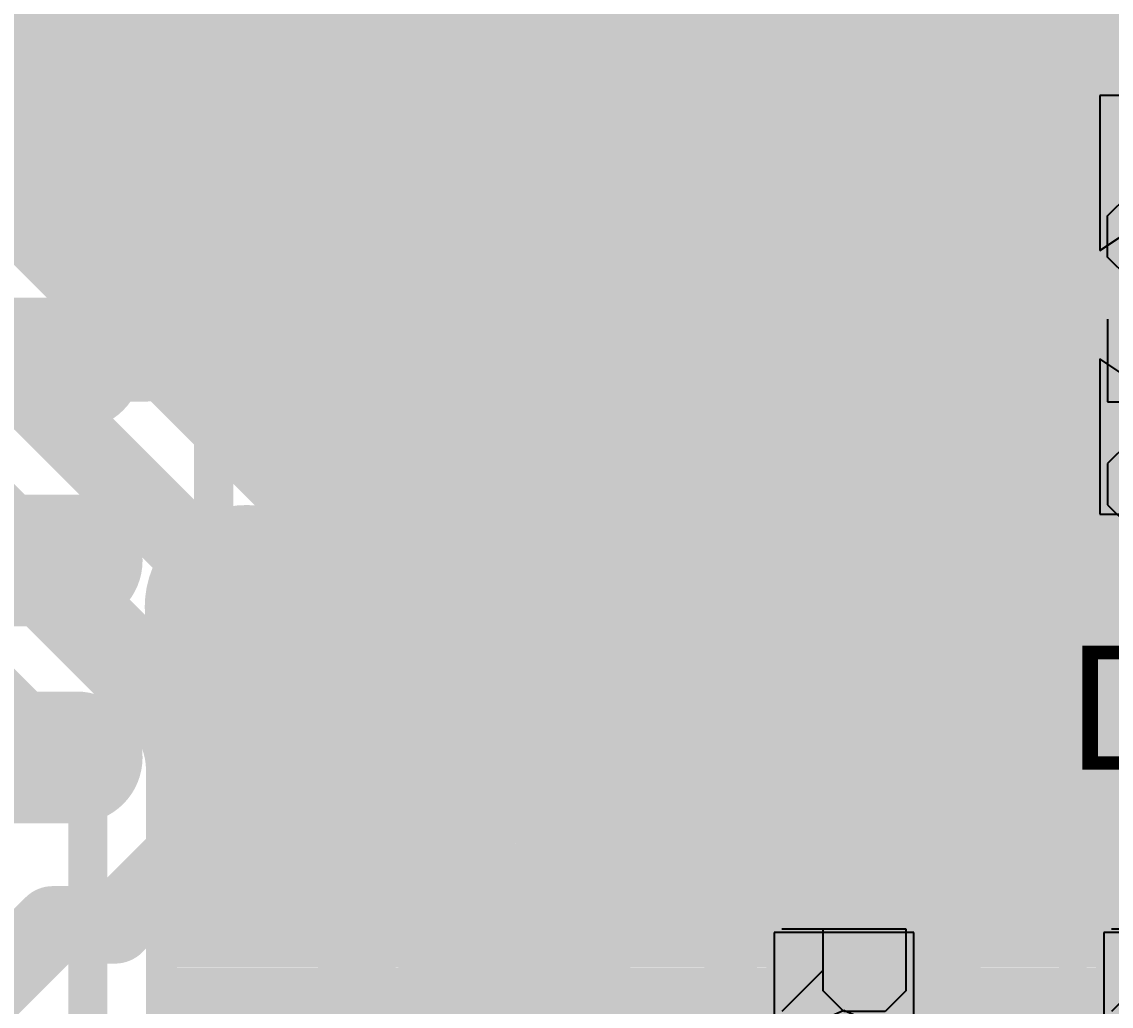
# Model space of a CAD drawing. Header units: millimetres. Extents: x 0.11 to 5.67, y 0.55 to 4.24.
# Drawn here: x 3.3386 to 3.6151, y 2.4734 to 2.7234 of the extents above; entities that cross this region are included whole.
import ezdxf

# ---------------------------------------------------------------- set-up
doc = ezdxf.new("R2010")
doc.units = ezdxf.units.MM
doc.header["$MEASUREMENT"] = 0
for name, color, linetype in [('BottomLayer', 5, 'Continuous'), ('InternalPlane1', 76, 'Continuous'), ('InternalPlane2', 16, 'Continuous'), ('Mechanical3', 76, 'Continuous'), ('MultiLayer', 9, 'Continuous'), ('TopLayer', 1, 'Continuous'), ('TopOverlay', 2, 'Continuous'), ('TopPaste', 8, 'Continuous'), ('TopSolder', 216, 'Continuous'), ('ViaHoleLayer', 16, 'Continuous')]:
    doc.layers.add(name, color=color, linetype=linetype)

# ---------------------------------------------------------------- blocks, each defined once
blk = doc.blocks.new('SOT_23_123__74')
at = {"layer": 'Mechanical3'}
for p, q in [((-0.04429, 0.01967), (-0.04429, -0.00132)), ((-0.0233, -0.00132), (-0.0233, 0.01967)), ((-0.01281, 0.01967), (-0.01281, -0.01181)), ((0.00294, 0.01967), (-0.01281, 0.01967)), ((0.00819, 0.01443), (0.00294, 0.01967)), ((0.02393, 0.01967), (0.01868, 0.01443)), ((0.02393, -0.01181), (0.02393, 0.01967)), ((0.06591, 0.01967), (0.04492, 0.01967)), ((0.04492, 0.01967), (0.04492, 0.00393)), ((0.00819, -0.00656), (0.00819, 0.01443)), ((0.04492, 0.00393), (0.05541, 0.00918)), ((0.05541, 0.00918), (0.06066, 0.00918)), ((0.06066, 0.00918), (0.06591, 0.00393)), ((0.06591, 0.00393), (0.06591, -0.00656)), ((-0.04429, -0.00132), (-0.0338, -0.01181)), ((-0.0338, -0.01181), (-0.0233, -0.00132)), ((0.00294, -0.01181), (0.00819, -0.00656)), ((0.05017, -0.01181), (0.04492, -0.00656)), ((0.06591, -0.00656), (0.06066, -0.01181)), ((-0.01281, -0.01181), (0.00294, -0.01181)), ((0.01868, -0.01181), (0.02918, -0.01181)), ((0.02918, -0.01181), (0.02393, -0.01181)), ((0.06066, -0.01181), (0.05017, -0.01181))]:
    blk.add_line(p, q, dxfattribs=at)
at = {"layer": 'TopLayer', "const_width": 0.02807}
for points in [[(0.03027, 0.03866), (0.06125, 0.03866)], [(-0.06073, -0.00134), (-0.02975, -0.00134)], [(0.03027, -0.04134), (0.06125, -0.04134)]]:
    blk.add_lwpolyline(points, dxfattribs=at)
at = {"layer": 'TopLayer', "const_width": 0.01404}
for points in [[(0.02325, 0.03866, 1), (0.03729, 0.03866, 1)], [(0.05423, 0.03866, 1), (0.06827, 0.03866, 1)], [(-0.06775, -0.00134, 1), (-0.05371, -0.00134, 1)], [(-0.03677, -0.00134, 1), (-0.02273, -0.00134, 1)], [(0.02325, -0.04134, 1), (0.03729, -0.04134, 1)], [(0.05423, -0.04134, 1), (0.06827, -0.04134, 1)]]:
    blk.add_lwpolyline(points, format="xyb", close=True, dxfattribs=at)
at = {"layer": 'TopOverlay', "const_width": 0.01}
for points in [[(-0.02424, 0.05866), (-0.02424, 0.02866)], [(-0.02424, 0.05866), (0.01576, 0.05866)], [(0.02576, 0.00866), (0.02576, -0.01134)], [(-0.02424, -0.03134), (-0.02424, -0.06134)], [(-0.02424, -0.06134), (0.01576, -0.06134)]]:
    blk.add_lwpolyline(points, dxfattribs=at)
at = {"layer": 'TopOverlay', "const_width": 0.005}
for points in [[(-0.02674, 0.05866, 1), (-0.02174, 0.05866, 1)], [(-0.02674, 0.05866, 1), (-0.02174, 0.05866, 1)], [(0.01326, 0.05866, 1), (0.01826, 0.05866, 1)], [(-0.02674, 0.02866, 1), (-0.02174, 0.02866, 1)], [(0.02326, 0.00866, 1), (0.02826, 0.00866, 1)], [(0.02326, -0.01134, 1), (0.02826, -0.01134, 1)], [(-0.02674, -0.03134, 1), (-0.02174, -0.03134, 1)], [(-0.02674, -0.06134, 1), (-0.02174, -0.06134, 1)], [(-0.02674, -0.06134, 1), (-0.02174, -0.06134, 1)], [(0.01326, -0.06134, 1), (0.01826, -0.06134, 1)]]:
    blk.add_lwpolyline(points, format="xyb", close=True, dxfattribs=at)
at = {"layer": 'TopPaste', "const_width": 0.02807}
for points in [[(0.03027, 0.03866), (0.06125, 0.03866)], [(-0.06073, -0.00134), (-0.02975, -0.00134)], [(0.03027, -0.04134), (0.06125, -0.04134)]]:
    blk.add_lwpolyline(points, dxfattribs=at)
at = {"layer": 'TopPaste', "const_width": 0.01404}
for points in [[(0.02325, 0.03866, 1), (0.03729, 0.03866, 1)], [(0.05423, 0.03866, 1), (0.06827, 0.03866, 1)], [(-0.06775, -0.00134, 1), (-0.05371, -0.00134, 1)], [(-0.03677, -0.00134, 1), (-0.02273, -0.00134, 1)], [(0.02325, -0.04134, 1), (0.03729, -0.04134, 1)], [(0.05423, -0.04134, 1), (0.06827, -0.04134, 1)]]:
    blk.add_lwpolyline(points, format="xyb", close=True, dxfattribs=at)
at = {"layer": 'TopSolder', "const_width": 0.03201}
for points in [[(0.03027, 0.03866), (0.06125, 0.03866)], [(-0.06073, -0.00134), (-0.02975, -0.00134)], [(0.03027, -0.04134), (0.06125, -0.04134)]]:
    blk.add_lwpolyline(points, dxfattribs=at)
at = {"layer": 'TopSolder', "const_width": 0.016}
for points in [[(0.02227, 0.03866, 1), (0.03827, 0.03866, 1)], [(0.05325, 0.03866, 1), (0.06925, 0.03866, 1)], [(-0.06873, -0.00134, 1), (-0.05273, -0.00134, 1)], [(-0.03775, -0.00134, 1), (-0.02175, -0.00134, 1)], [(0.02227, -0.04134, 1), (0.03827, -0.04134, 1)], [(0.05325, -0.04134, 1), (0.06925, -0.04134, 1)]]:
    blk.add_lwpolyline(points, format="xyb", close=True, dxfattribs=at)
blk = doc.blocks.new('RC0603_123')
at = {"layer": 'Mechanical3'}
for p, q in [((-0.04528, -0.01575), (-0.04528, 0.01574)), ((-0.04528, 0.01574), (-0.02953, 0.01574)), ((-0.02953, 0.01574), (-0.02429, 0.01049)), ((0.0072, 0.01574), (-0.01379, 0.01574)), ((-0.01379, 0.01574), (-0.01379, -0.00001)), ((0.0177, 0.01049), (0.02294, 0.01574)), ((0.02294, 0.01574), (0.03344, 0.01574)), ((0.03344, 0.01574), (0.03869, 0.01049)), ((-0.02429, 0.01049), (-0.02429, -0.00001)), ((0.03869, 0.01049), (0.03869, 0.00524)), ((-0.01379, -0.00001), (-0.00329, 0.00524)), ((-0.00329, 0.00524), (0.00195, 0.00524)), ((0.00195, 0.00524), (0.0072, -0.00001)), ((0.03869, 0.00524), (0.03344, -0.00001)), ((-0.02429, -0.00001), (-0.02953, -0.00525)), ((0.0072, -0.00001), (0.0072, -0.0105)), ((0.03344, -0.00001), (0.02819, -0.00001)), ((0.02819, -0.00001), (0.03344, -0.00001)), ((0.03344, -0.00001), (0.03869, -0.00525)), ((-0.02953, -0.00525), (-0.04528, -0.00525)), ((-0.03478, -0.00525), (-0.02429, -0.01575)), ((0.03869, -0.00525), (0.03869, -0.0105)), ((-0.00854, -0.01575), (-0.01379, -0.0105)), ((0.0072, -0.0105), (0.00195, -0.01575)), ((0.02294, -0.01575), (0.0177, -0.0105)), ((0.03869, -0.0105), (0.03344, -0.01575)), ((0.00195, -0.01575), (-0.00854, -0.01575)), ((0.03344, -0.01575), (0.02294, -0.01575))]:
    blk.add_line(p, q, dxfattribs=at)
at = {"layer": 'TopLayer'}
for points in [[(-0.04429, -0.01772), (-0.01673, -0.01772), (-0.04429, 0.01772), (-0.01673, 0.01772)], [(0.04427, 0.01772), (0.01671, 0.01772), (0.04427, -0.01772), (0.01671, -0.01772)]]:
    blk.add_solid(points, dxfattribs=at)
at = {"layer": 'TopOverlay', "const_width": 0.00701}
for points in [[(-0.05217, -0.02559), (-0.05217, 0.02559)], [(0.05217, 0.02559), (-0.05217, 0.02559)], [(0.05217, -0.02559), (0.05217, 0.02559)], [(0.05217, -0.02559), (-0.05217, -0.02559)]]:
    blk.add_lwpolyline(points, dxfattribs=at)
at = {"layer": 'TopOverlay', "const_width": 0.0035}
for points in [[(-0.05392, 0.02559, 1), (-0.05041, 0.02559, 1)], [(-0.05392, 0.02559, 1), (-0.05041, 0.02559, 1)], [(0.05041, 0.02559, 1), (0.05392, 0.02559, 1)], [(0.05041, 0.02559, 1), (0.05392, 0.02559, 1)], [(-0.05392, -0.02559, 1), (-0.05041, -0.02559, 1)], [(-0.05392, -0.02559, 1), (-0.05041, -0.02559, 1)], [(0.05041, -0.02559, 1), (0.05392, -0.02559, 1)], [(0.05041, -0.02559, 1), (0.05392, -0.02559, 1)]]:
    blk.add_lwpolyline(points, format="xyb", close=True, dxfattribs=at)
at = {"layer": 'TopPaste'}
for p, q in [((-0.04429, 0.01772), (-0.04429, -0.01772)), ((-0.01673, 0.01772), (-0.04429, 0.01772)), ((-0.02461, 0), (-0.01673, 0.01772)), ((0.04427, 0.01772), (0.01671, 0.01772)), ((0.01671, 0.01772), (0.02458, 0)), ((0.04427, -0.01772), (0.04427, 0.01772)), ((-0.01673, -0.01772), (-0.02461, 0)), ((0.02458, 0), (0.01671, -0.01772)), ((-0.04429, -0.01772), (-0.01673, -0.01772)), ((0.01671, -0.01772), (0.04427, -0.01772))]:
    blk.add_line(p, q, dxfattribs=at)
at = {"layer": 'TopSolder'}
for points in [[(-0.04626, -0.01969), (-0.01476, -0.01969), (-0.04626, 0.01969), (-0.01476, 0.01969)], [(0.04624, 0.01969), (0.01474, 0.01969), (0.04624, -0.01969), (0.01474, -0.01969)]]:
    blk.add_solid(points, dxfattribs=at)
blk = doc.blocks.new('RC0603_124')
at = {"layer": 'Mechanical3'}
for p, q in [((-0.04528, -0.01575), (-0.04528, 0.01574)), ((-0.04528, 0.01574), (-0.02953, 0.01574)), ((-0.02953, 0.01574), (-0.02429, 0.01049)), ((0.0072, 0.01574), (-0.01379, 0.01574)), ((-0.01379, 0.01574), (-0.01379, -0.00001)), ((0.02294, 0.01574), (0.0177, 0.01049)), ((0.03344, 0.01574), (0.02294, 0.01574)), ((0.03869, 0.01049), (0.03344, 0.01574)), ((-0.02429, 0.01049), (-0.02429, -0.00001)), ((0.03869, 0.00524), (0.03869, 0.01049)), ((-0.01379, -0.00001), (-0.00329, 0.00524)), ((-0.00329, 0.00524), (0.00195, 0.00524)), ((0.00195, 0.00524), (0.0072, -0.00001)), ((0.0177, -0.01575), (0.03869, 0.00524)), ((-0.02429, -0.00001), (-0.02953, -0.00525)), ((0.0072, -0.00001), (0.0072, -0.0105)), ((-0.02953, -0.00525), (-0.04528, -0.00525)), ((-0.03478, -0.00525), (-0.02429, -0.01575)), ((-0.00854, -0.01575), (-0.01379, -0.0105)), ((0.0072, -0.0105), (0.00195, -0.01575)), ((0.00195, -0.01575), (-0.00854, -0.01575)), ((0.03869, -0.01575), (0.0177, -0.01575))]:
    blk.add_line(p, q, dxfattribs=at)
at = {"layer": 'TopLayer'}
for points in [[(-0.04429, -0.01772), (-0.01673, -0.01772), (-0.04429, 0.01772), (-0.01673, 0.01772)], [(0.04427, 0.01772), (0.01671, 0.01772), (0.04427, -0.01772), (0.01671, -0.01772)]]:
    blk.add_solid(points, dxfattribs=at)
at = {"layer": 'TopOverlay', "const_width": 0.00701}
for points in [[(-0.05217, -0.02559), (-0.05217, 0.02559)], [(0.05217, 0.02559), (-0.05217, 0.02559)], [(0.05217, -0.02559), (0.05217, 0.02559)], [(0.05217, -0.02559), (-0.05217, -0.02559)]]:
    blk.add_lwpolyline(points, dxfattribs=at)
at = {"layer": 'TopOverlay', "const_width": 0.0035}
for points in [[(-0.05392, 0.02559, 1), (-0.05041, 0.02559, 1)], [(-0.05392, 0.02559, 1), (-0.05041, 0.02559, 1)], [(0.05041, 0.02559, 1), (0.05392, 0.02559, 1)], [(0.05041, 0.02559, 1), (0.05392, 0.02559, 1)], [(-0.05392, -0.02559, 1), (-0.05041, -0.02559, 1)], [(-0.05392, -0.02559, 1), (-0.05041, -0.02559, 1)], [(0.05041, -0.02559, 1), (0.05392, -0.02559, 1)], [(0.05041, -0.02559, 1), (0.05392, -0.02559, 1)]]:
    blk.add_lwpolyline(points, format="xyb", close=True, dxfattribs=at)
at = {"layer": 'TopPaste'}
for p, q in [((-0.04429, 0.01772), (-0.04429, -0.01772)), ((-0.01673, 0.01772), (-0.04429, 0.01772)), ((-0.02461, 0), (-0.01673, 0.01772)), ((0.04427, 0.01772), (0.01671, 0.01772)), ((0.01671, 0.01772), (0.02458, 0)), ((0.04427, -0.01772), (0.04427, 0.01772)), ((-0.01673, -0.01772), (-0.02461, 0)), ((0.02458, 0), (0.01671, -0.01772)), ((-0.04429, -0.01772), (-0.01673, -0.01772)), ((0.01671, -0.01772), (0.04427, -0.01772))]:
    blk.add_line(p, q, dxfattribs=at)
at = {"layer": 'TopSolder'}
for points in [[(-0.04626, -0.01969), (-0.01476, -0.01969), (-0.04626, 0.01969), (-0.01476, 0.01969)], [(0.04624, 0.01969), (0.01474, 0.01969), (0.04624, -0.01969), (0.01474, -0.01969)]]:
    blk.add_solid(points, dxfattribs=at)
blk = doc.blocks.new('SO_8_190')
at = {"layer": 'TopLayer', "const_width": 0.02953}
for points in [[(0, 0.24524), (0, 0.19476)], [(0.05, 0.24524), (0.05, 0.19476)], [(0.1, 0.24524), (0.1, 0.19476)], [(0.15, 0.24524), (0.15, 0.19476)], [(0, 0.02524), (0, -0.02524)], [(0.05, 0.02524), (0.05, -0.02524)], [(0.1, 0.02524), (0.1, -0.02524)], [(0.15, 0.02524), (0.15, -0.02524)]]:
    blk.add_lwpolyline(points, dxfattribs=at)
at = {"layer": 'TopLayer', "const_width": 0.01476}
for points in [[(-0.00738, 0.24524, 1), (0.00738, 0.24524, 1)], [(0.04262, 0.24524, 1), (0.05738, 0.24524, 1)], [(0.09262, 0.24524, 1), (0.10738, 0.24524, 1)], [(0.14262, 0.24524, 1), (0.15738, 0.24524, 1)], [(-0.00738, 0.19476, 1), (0.00738, 0.19476, 1)], [(0.04262, 0.19476, 1), (0.05738, 0.19476, 1)], [(0.09262, 0.19476, 1), (0.10738, 0.19476, 1)], [(0.14262, 0.19476, 1), (0.15738, 0.19476, 1)], [(-0.00738, 0.02524, 1), (0.00738, 0.02524, 1)], [(0.04262, 0.02524, 1), (0.05738, 0.02524, 1)], [(0.09262, 0.02524, 1), (0.10738, 0.02524, 1)], [(0.14262, 0.02524, 1), (0.15738, 0.02524, 1)]]:
    blk.add_lwpolyline(points, format="xyb", close=True, dxfattribs=at)
at = {"layer": 'TopOverlay', "const_width": 0.01}
for points in [[(0.19, 0.16), (-0.03, 0.16)], [(-0.03, 0.14), (-0.03, 0.16)], [(0.19, 0.06), (0.19, 0.16)], [(-0.03, 0.06), (-0.03, 0.08)], [(0.19, 0.06), (-0.03, 0.06)]]:
    blk.add_lwpolyline(points, dxfattribs=at)
at = {"layer": 'TopOverlay', "const_width": 0.005}
for points in [[(-0.0325, 0.16, 1), (-0.0275, 0.16, 1)], [(-0.0325, 0.16, 1), (-0.0275, 0.16, 1)], [(0.1875, 0.16, 1), (0.1925, 0.16, 1)], [(0.1875, 0.16, 1), (0.1925, 0.16, 1)], [(-0.0325, 0.14, 1), (-0.0275, 0.14, 1)], [(-0.03235, 0.13773, 1), (-0.02735, 0.13773, 1)], [(-0.03045, 0.08189, 1), (-0.02545, 0.08189, 1)], [(-0.0325, 0.08, 1), (-0.0275, 0.08, 1)], [(-0.0325, 0.06, 1), (-0.0275, 0.06, 1)], [(-0.0325, 0.06, 1), (-0.0275, 0.06, 1)], [(0.1875, 0.06, 1), (0.1925, 0.06, 1)], [(0.1875, 0.06, 1), (0.1925, 0.06, 1)]]:
    blk.add_lwpolyline(points, format="xyb", close=True, dxfattribs=at)
at = {"layer": 'TopOverlay', "const_width": 0.01}
blk.add_lwpolyline([(-0.02985, 0.13773, -1.034624), (-0.02795, 0.08189)], format="xyb", dxfattribs=at)
at = {"layer": 'TopPaste', "const_width": 0.02953}
for points in [[(0, 0.24524), (0, 0.19476)], [(0.05, 0.24524), (0.05, 0.19476)], [(0.1, 0.24524), (0.1, 0.19476)], [(0.15, 0.24524), (0.15, 0.19476)], [(0, 0.02524), (0, -0.02524)], [(0.05, 0.02524), (0.05, -0.02524)], [(0.1, 0.02524), (0.1, -0.02524)], [(0.15, 0.02524), (0.15, -0.02524)]]:
    blk.add_lwpolyline(points, dxfattribs=at)
at = {"layer": 'TopPaste', "const_width": 0.01476}
for points in [[(-0.00738, 0.24524, 1), (0.00738, 0.24524, 1)], [(0.04262, 0.24524, 1), (0.05738, 0.24524, 1)], [(0.09262, 0.24524, 1), (0.10738, 0.24524, 1)], [(0.14262, 0.24524, 1), (0.15738, 0.24524, 1)], [(-0.00738, 0.19476, 1), (0.00738, 0.19476, 1)], [(0.04262, 0.19476, 1), (0.05738, 0.19476, 1)], [(0.09262, 0.19476, 1), (0.10738, 0.19476, 1)], [(0.14262, 0.19476, 1), (0.15738, 0.19476, 1)], [(-0.00738, 0.02524, 1), (0.00738, 0.02524, 1)], [(0.04262, 0.02524, 1), (0.05738, 0.02524, 1)], [(0.09262, 0.02524, 1), (0.10738, 0.02524, 1)], [(0.14262, 0.02524, 1), (0.15738, 0.02524, 1)]]:
    blk.add_lwpolyline(points, format="xyb", close=True, dxfattribs=at)
at = {"layer": 'TopSolder', "const_width": 0.03346}
for points in [[(0, 0.24524), (0, 0.19476)], [(0.05, 0.24524), (0.05, 0.19476)], [(0.1, 0.24524), (0.1, 0.19476)], [(0.15, 0.24524), (0.15, 0.19476)], [(0, 0.02524), (0, -0.02524)], [(0.05, 0.02524), (0.05, -0.02524)], [(0.1, 0.02524), (0.1, -0.02524)], [(0.15, 0.02524), (0.15, -0.02524)]]:
    blk.add_lwpolyline(points, dxfattribs=at)
at = {"layer": 'TopSolder', "const_width": 0.01673}
for points in [[(-0.00837, 0.24524, 1), (0.00837, 0.24524, 1)], [(0.04163, 0.24524, 1), (0.05837, 0.24524, 1)], [(0.09163, 0.24524, 1), (0.10837, 0.24524, 1)], [(0.14163, 0.24524, 1), (0.15837, 0.24524, 1)], [(-0.00837, 0.19476, 1), (0.00837, 0.19476, 1)], [(0.04163, 0.19476, 1), (0.05837, 0.19476, 1)], [(0.09163, 0.19476, 1), (0.10837, 0.19476, 1)], [(0.14163, 0.19476, 1), (0.15837, 0.19476, 1)], [(-0.00837, 0.02524, 1), (0.00837, 0.02524, 1)], [(0.04163, 0.02524, 1), (0.05837, 0.02524, 1)], [(0.09163, 0.02524, 1), (0.10837, 0.02524, 1)], [(0.14163, 0.02524, 1), (0.15837, 0.02524, 1)]]:
    blk.add_lwpolyline(points, format="xyb", close=True, dxfattribs=at)
blk = doc.blocks.new('CC0603_230')
at = {"layer": 'Mechanical3'}
for p, q in [((-0.05085, 0.01574), (-0.0561, 0.01049)), ((-0.04036, 0.01574), (-0.05085, 0.01574)), ((-0.03511, 0.01049), (-0.04036, 0.01574)), ((-0.00363, 0.01574), (-0.02462, 0.01574)), ((-0.02462, 0.01574), (-0.02462, -0.00001)), ((0.00687, 0.01049), (0.01212, 0.01574)), ((0.01212, 0.01574), (0.02261, 0.01574)), ((0.02261, 0.01574), (0.02786, 0.01049)), ((-0.0561, 0.01049), (-0.0561, -0.0105)), ((0.00687, -0.0105), (0.00687, 0.01049)), ((0.02786, 0.01049), (0.02786, -0.0105)), ((-0.02462, -0.00001), (-0.01412, 0.00524)), ((-0.01412, 0.00524), (-0.00887, 0.00524)), ((-0.00887, 0.00524), (-0.00363, -0.00001)), ((-0.00363, -0.00001), (-0.00363, -0.0105)), ((-0.0561, -0.0105), (-0.05085, -0.01575)), ((-0.04036, -0.01575), (-0.03511, -0.0105)), ((-0.01937, -0.01575), (-0.02462, -0.0105)), ((-0.00363, -0.0105), (-0.00887, -0.01575)), ((0.01212, -0.01575), (0.00687, -0.0105)), ((0.02786, -0.0105), (0.02261, -0.01575)), ((-0.05085, -0.01575), (-0.04036, -0.01575)), ((-0.00887, -0.01575), (-0.01937, -0.01575)), ((0.02261, -0.01575), (0.01212, -0.01575))]:
    blk.add_line(p, q, dxfattribs=at)
at = {"layer": 'TopLayer'}
for points in [[(-0.05315, -0.01772), (-0.01378, -0.01772), (-0.05315, 0.01772), (-0.01378, 0.01772)], [(0.05315, 0.01772), (0.01378, 0.01772), (0.05315, -0.01772), (0.01378, -0.01772)]]:
    blk.add_solid(points, dxfattribs=at)
at = {"layer": 'TopOverlay', "const_width": 0.00701}
for points in [[(-0.06035, -0.02547, -0.201181), (-0.06031, 0.02558)], [(0.06038, 0.02558, -0.201181), (0.06042, -0.02547)]]:
    blk.add_lwpolyline(points, format="xyb", dxfattribs=at)
at = {"layer": 'TopOverlay', "const_width": 0.0035}
for points in [[(-0.06206, 0.02558, 1), (-0.05856, 0.02558, 1)], [(-0.06179, 0.02559, 1), (-0.05829, 0.02559, 1)], [(0.05829, 0.02559, 1), (0.06179, 0.02559, 1)], [(0.05863, 0.02558, 1), (0.06213, 0.02558, 1)], [(-0.0621, -0.02547, 1), (-0.0586, -0.02547, 1)], [(-0.06172, -0.0255, 1), (-0.05821, -0.0255, 1)], [(0.05828, -0.0255, 1), (0.06179, -0.0255, 1)], [(0.05867, -0.02547, 1), (0.06217, -0.02547, 1)]]:
    blk.add_lwpolyline(points, format="xyb", close=True, dxfattribs=at)
at = {"layer": 'TopOverlay', "const_width": 0.00701}
for points in [[(-0.06004, 0.02559), (0.06004, 0.02559)], [(-0.05996, -0.0255), (0.06004, -0.0255)]]:
    blk.add_lwpolyline(points, dxfattribs=at)
at = {"layer": 'TopPaste'}
for p, q in [((-0.05315, 0.01772), (-0.05315, -0.01772)), ((-0.01378, 0.01772), (-0.05315, 0.01772)), ((-0.02559, 0), (-0.01378, 0.01772)), ((0.05315, 0.01772), (0.01378, 0.01772)), ((0.01378, 0.01772), (0.02559, 0)), ((0.05315, -0.01772), (0.05315, 0.01772)), ((-0.01378, -0.01772), (-0.02559, 0)), ((0.02559, 0), (0.01378, -0.01772)), ((-0.05315, -0.01772), (-0.01378, -0.01772)), ((0.01378, -0.01772), (0.05315, -0.01772))]:
    blk.add_line(p, q, dxfattribs=at)
at = {"layer": 'TopSolder'}
for points in [[(-0.05512, -0.01969), (-0.01181, -0.01969), (-0.05512, 0.01969), (-0.01181, 0.01969)], [(0.05512, 0.01969), (0.01181, 0.01969), (0.05512, -0.01969), (0.01181, -0.01969)]]:
    blk.add_solid(points, dxfattribs=at)

msp = doc.modelspace()

# ---------------------------------------------------------------- linework, layer by layer
at = {"layer": 'BottomLayer'}
for points, const_width in [([(3.26462, 2.73926), (3.40541, 2.59847)], 0.00787), ([(3.24508, 2.72539), (3.39567, 2.5748)], 0.01969), ([(3.28046, 2.72342), (3.72715, 2.72342)], 0.00787), ([(3.28834, 2.71554), (3.73065, 2.71554)], 0.00787), ([(3.29621, 2.70767), (3.73628, 2.70767)], 0.00787), ([(3.23636, 2.70071), (3.37201, 2.56506)], 0.00787), ([(3.30408, 2.6998), (3.74546, 2.6998)], 0.00787), ([(3.31196, 2.69192), (3.79935, 2.69192)], 0.00787), ([(3.31983, 2.68405), (3.79147, 2.68405)], 0.00787), ([(3.3277, 2.67617), (3.74638, 2.67617)], 0.00787), ([(3.24257, 2.67267), (3.36854, 2.5467)], 0.00787), ([(3.33558, 2.6683), (3.7368, 2.6683)], 0.00787), ([(3.22934, 2.65945), (3.35532, 2.53348)], 0.00984), ([(3.34345, 2.66043), (3.73098, 2.66043)], 0.00787), ([(3.35133, 2.65255), (3.72734, 2.65255)], 0.00787), ([(3.3592, 2.64468), (3.72536, 2.64468)], 0.00787), ([(3.36707, 2.6368), (3.72481, 2.6368)], 0.00787), ([(3.37495, 2.62893), (3.72564, 2.62893)], 0.00787), ([(3.38282, 2.62106), (3.72793, 2.62106)], 0.00787), ([(3.3907, 2.61318), (3.73195, 2.61318)], 0.00787), ([(3.39857, 2.60531), (3.73834, 2.60531)], 0.00787), ([(3.3178, 2.59743), (3.33963, 2.59743)], 0.00787), ([(3.40762, 2.59743), (3.74918, 2.59743)], 0.00787), ([(3.32568, 2.58956), (3.34751, 2.58956)], 0.00787), ([(3.41658, 2.58956), (4.06055, 2.58956)], 0.00787), ([(3.33355, 2.58169), (3.35538, 2.58169)], 0.00787), ([(3.42032, 2.58169), (3.75977, 2.58169)], 0.00787), ([(3.34143, 2.57381), (3.36325, 2.57381)], 0.00787), ([(3.42124, 2.57381), (3.7429, 2.57381)], 0.00787), ([(3.3493, 2.56594), (3.37113, 2.56594)], 0.00787), ([(3.41968, 2.56594), (3.73477, 2.56594)], 0.00787), ([(3.35717, 2.55806), (3.37631, 2.55806)], 0.00787), ([(3.41503, 2.55806), (3.72969, 2.55806)], 0.00787), ([(3.36505, 2.55019), (3.38866, 2.55019)], 0.00787), ([(3.40267, 2.55019), (3.72659, 2.55019)], 0.00787), ([(3.37179, 2.54232), (3.72505, 2.54232)], 0.00787), ([(3.35532, 2.4439), (3.35532, 2.53348)], 0.00984), ([(3.37399, 2.53444), (3.72491, 2.53444)], 0.00787), ([(3.37402, 2.46137), (3.37402, 2.53348)], 0.00787), ([(3.37402, 2.52657), (3.72617, 2.52657)], 0.00787), ([(3.37402, 2.51869), (3.72894, 2.51869)], 0.00787), ([(3.37402, 2.51082), (3.463, 2.51082)], 0.00787), ([(3.46416, 2.51082), (3.73357, 2.51082)], 0.00787), ([(3.37402, 2.50295), (3.44511, 2.50295)], 0.00787), ([(3.48206, 2.50295), (3.74094, 2.50295)], 0.00787), ([(3.37402, 2.49507), (3.43996, 2.49507)], 0.00787), ([(3.48721, 2.49507), (3.75454, 2.49507)], 0.00787), ([(3.37402, 2.4872), (3.43807, 2.4872)], 0.00787), ([(3.4891, 2.4872), (5.17483, 2.4872)], 0.00787), ([(3.37402, 2.47932), (3.43868, 2.47932)], 0.00787), ([(3.48848, 2.47932), (3.7525, 2.47932)], 0.00787), ([(3.37402, 2.47145), (3.44202, 2.47145)], 0.00787), ([(3.48514, 2.47145), (3.74001, 2.47145)], 0.00787)]:
    msp.add_lwpolyline(points, dxfattribs=dict(at, const_width=const_width))
for points, const_width in [([(3.33361, 2.6683, 1), (3.33755, 2.6683, 1)], 0.00394), ([(3.34148, 2.66043, 1), (3.34542, 2.66043, 1)], 0.00394), ([(3.34936, 2.65255, 1), (3.3533, 2.65255, 1)], 0.00394), ([(3.35723, 2.64468, 1), (3.36117, 2.64468, 1)], 0.00394), ([(3.36511, 2.6368, 1), (3.36904, 2.6368, 1)], 0.00394), ([(3.37298, 2.62893, 1), (3.37692, 2.62893, 1)], 0.00394), ([(3.38085, 2.62106, 1), (3.38479, 2.62106, 1)], 0.00394), ([(3.38873, 2.61318, 1), (3.39267, 2.61318, 1)], 0.00394), ([(3.3966, 2.60531, 1), (3.40054, 2.60531, 1)], 0.00394), ([(3.40344, 2.59847, 1), (3.40738, 2.59847, 1)], 0.00394), ([(3.40344, 2.59847, 1), (3.40738, 2.59847, 1)], 0.00394), ([(3.46161, 2.59252, 1), (3.47343, 2.59252, 1)], 0.01181), ([(3.33766, 2.59743, 1), (3.3416, 2.59743, 1)], 0.00394), ([(3.40565, 2.59743, 1), (3.40958, 2.59743, 1)], 0.00394), ([(3.34554, 2.58956, 1), (3.34947, 2.58956, 1)], 0.00394), ([(3.41461, 2.58956, 1), (3.41854, 2.58956, 1)], 0.00394), ([(3.35341, 2.58169, 1), (3.35735, 2.58169, 1)], 0.00394), ([(3.38976, 2.5748, 1), (3.40157, 2.5748, 1)], 0.01181), ([(3.41835, 2.58169, 1), (3.42229, 2.58169, 1)], 0.00394), ([(3.39075, 2.5748, 1), (3.40059, 2.5748, 1)], 0.00984), ([(3.33946, 2.57381, 1), (3.34339, 2.57381, 1)], 0.00394), ([(3.36129, 2.57381, 1), (3.36522, 2.57381, 1)], 0.00394), ([(3.41927, 2.57381, 1), (3.42321, 2.57381, 1)], 0.00394), ([(3.41929, 2.5748, 1), (3.42323, 2.5748, 1)], 0.00394), ([(3.41929, 2.5748, 1), (3.42323, 2.5748, 1)], 0.00394), ([(3.34733, 2.56594, 1), (3.35127, 2.56594, 1)], 0.00394), ([(3.36916, 2.56594, 1), (3.3731, 2.56594, 1)], 0.00394), ([(3.37004, 2.56506, 1), (3.37397, 2.56506, 1)], 0.00394), ([(3.37004, 2.56506, 1), (3.37397, 2.56506, 1)], 0.00394), ([(3.41771, 2.56594, 1), (3.42164, 2.56594, 1)], 0.00394), ([(3.35521, 2.55806, 1), (3.35914, 2.55806, 1)], 0.00394), ([(3.37434, 2.55806, 1), (3.37828, 2.55806, 1)], 0.00394), ([(3.41306, 2.55806, 1), (3.41699, 2.55806, 1)], 0.00394), ([(3.36308, 2.55019, 1), (3.36702, 2.55019, 1)], 0.00394), ([(3.3867, 2.55019, 1), (3.39063, 2.55019, 1)], 0.00394), ([(3.40071, 2.55019, 1), (3.40464, 2.55019, 1)], 0.00394), ([(3.36657, 2.5467, 1), (3.37051, 2.5467, 1)], 0.00394), ([(3.36657, 2.5467, 1), (3.37051, 2.5467, 1)], 0.00394), ([(3.36657, 2.5467, 1), (3.37051, 2.5467, 1)], 0.00394), ([(3.36983, 2.54232, 1), (3.37376, 2.54232, 1)], 0.00394), ([(3.35285, 2.53348, 1), (3.35778, 2.53348, 1)], 0.00492), ([(3.35285, 2.53348, 1), (3.35778, 2.53348, 1)], 0.00492), ([(3.37202, 2.53444, 1), (3.37596, 2.53444, 1)], 0.00394), ([(3.37205, 2.53348, 1), (3.37598, 2.53348, 1)], 0.00394), ([(3.37205, 2.53348, 1), (3.37598, 2.53348, 1)], 0.00394), ([(3.37205, 2.53348, 1), (3.37598, 2.53348, 1)], 0.00394), ([(3.37205, 2.52657, 1), (3.37598, 2.52657, 1)], 0.00394), ([(3.37205, 2.51869, 1), (3.37598, 2.51869, 1)], 0.00394), ([(3.37205, 2.51082, 1), (3.37598, 2.51082, 1)], 0.00394), ([(3.48917, 2.48524, 1), (3.43799, 2.48524, 1)], 0.00787), ([(3.46103, 2.51082, 1), (3.46497, 2.51082, 1)], 0.00394), ([(3.4622, 2.51082, 1), (3.46613, 2.51082, 1)], 0.00394), ([(3.37205, 2.50295, 1), (3.37598, 2.50295, 1)], 0.00394), ([(3.44314, 2.50295, 1), (3.44708, 2.50295, 1)], 0.00394), ([(3.48009, 2.50295, 1), (3.48402, 2.50295, 1)], 0.00394), ([(3.37205, 2.49507, 1), (3.37598, 2.49507, 1)], 0.00394), ([(3.43799, 2.49507, 1), (3.44193, 2.49507, 1)], 0.00394), ([(3.45768, 2.48524, 1), (3.46949, 2.48524, 1)], 0.01181), ([(3.48524, 2.49507, 1), (3.48918, 2.49507, 1)], 0.00394), ([(3.37205, 2.4872, 1), (3.37598, 2.4872, 1)], 0.00394), ([(3.43602, 2.48524, 1), (3.43996, 2.48524, 1)], 0.00394), ([(3.4361, 2.4872, 1), (3.44004, 2.4872, 1)], 0.00394), ([(3.48713, 2.4872, 1), (3.49107, 2.4872, 1)], 0.00394), ([(3.4872, 2.48524, 1), (3.49114, 2.48524, 1)], 0.00394), ([(3.37205, 2.47932, 1), (3.37598, 2.47932, 1)], 0.00394), ([(3.43672, 2.47932, 1), (3.44065, 2.47932, 1)], 0.00394), ([(3.48651, 2.47932, 1), (3.49045, 2.47932, 1)], 0.00394), ([(3.37205, 2.47145, 1), (3.37598, 2.47145, 1)], 0.00394), ([(3.44005, 2.47145, 1), (3.44399, 2.47145, 1)], 0.00394), ([(3.48317, 2.47145, 1), (3.48711, 2.47145, 1)], 0.00394)]:
    msp.add_lwpolyline(points, format="xyb", close=True, dxfattribs=dict(at, const_width=const_width))
at = {"layer": 'BottomLayer', "const_width": 0.00787}
for points in [[(3.40541, 2.59847, -0.303917), (3.42126, 2.5748)], [(3.42126, 2.5748, -0.821553), (3.37201, 2.56506)], [(3.36854, 2.5467, -0.198912), (3.37402, 2.53348)], [(3.36854, 2.5467, -0.198912), (3.37402, 2.53348)]]:
    msp.add_lwpolyline(points, format="xyb", dxfattribs=at)
at = {"layer": 'InternalPlane1', "const_width": 0.02591}
for points in [[(3.38272, 2.5748, 1), (3.40862, 2.5748, 1)], [(3.45063, 2.48524, 1), (3.47654, 2.48524, 1)]]:
    msp.add_lwpolyline(points, format="xyb", close=True, dxfattribs=at)
at = {"layer": 'InternalPlane2', "const_width": 0.02591}
for points in [[(3.45457, 2.59252, 1), (3.48047, 2.59252, 1)], [(3.38272, 2.5748, 1), (3.40862, 2.5748, 1)]]:
    msp.add_lwpolyline(points, format="xyb", close=True, dxfattribs=at)
at = {"layer": 'MultiLayer', "const_width": 0.01181}
for points in [[(3.46161, 2.59252, 1), (3.47343, 2.59252, 1)], [(3.38976, 2.5748, 1), (3.40157, 2.5748, 1)], [(3.45768, 2.48524, 1), (3.46949, 2.48524, 1)]]:
    msp.add_lwpolyline(points, format="xyb", close=True, dxfattribs=at)
at = {"layer": 'TopLayer'}
for points, const_width in [([(3.3878, 2.65453), (3.3878, 2.77587)], 0.01969), ([(3.41142, 2.66628), (3.41142, 2.77587)], 0.00787), ([(3.41142, 2.72342), (3.72715, 2.72342)], 0.00787), ([(3.59843, 2.7185), (3.66142, 2.7185)], 0.00787), ([(3.59843, 2.70531), (3.59843, 2.7185)], 0.00787), ([(3.41142, 2.71554), (3.59843, 2.71554)], 0.00787), ([(3.52201, 2.71516), (3.57248, 2.71516)], 0.00787), ([(3.46516, 2.71024), (3.50599, 2.71024)], 0.00787), ([(3.41142, 2.70767), (3.45445, 2.70767)], 0.00787), ([(3.59175, 2.70767), (3.59843, 2.70767)], 0.00787), ([(3.41142, 2.66628), (3.44845, 2.70332)], 0.00787), ([(3.59404, 2.70531), (3.59843, 2.70531)], 0.00787), ([(3.41142, 2.6998), (3.44493, 2.6998)], 0.00787), ([(3.42358, 2.64504), (3.46516, 2.68661)], 0.01969), ([(3.46516, 2.68661), (3.54348, 2.68661)], 0.01969), ([(3.54348, 2.68661), (3.54536, 2.68473)], 0.01969), ([(3.54536, 2.68473), (3.54724, 2.68661)], 0.01969), ([(3.41142, 2.69192), (3.43706, 2.69192)], 0.00787), ([(3.54724, 2.68661), (3.62835, 2.68661)], 0.00984), ([(3.41142, 2.68405), (3.42918, 2.68405)], 0.00787), ([(3.41142, 2.67617), (3.42131, 2.67617)], 0.00787), ([(3.59404, 2.66791), (3.59843, 2.66791)], 0.00787), ([(3.59843, 2.65157), (3.59843, 2.66791)], 0.00787), ([(3.4472, 2.63525), (3.47494, 2.66299)], 0.00787), ([(3.47494, 2.66299), (3.50599, 2.66299)], 0.00787), ([(3.37008, 2.63681), (3.3878, 2.65453)], 0.01969), ([(3.47238, 2.66043), (3.50627, 2.66043)], 0.00787), ([(3.58822, 2.66043), (3.59843, 2.66043)], 0.00787), ([(3.42358, 2.39764), (3.42358, 2.64504)], 0.01969), ([(3.4645, 2.65255), (3.49833, 2.65255)], 0.00787), ([(3.59843, 2.65157), (3.66142, 2.65157)], 0.00787), ([(3.60039, 2.64961), (3.65945, 2.64961)], 0.00787), ([(3.60039, 2.64258), (3.60039, 2.64961)], 0.00787), ([(3.32744, 2.63681), (3.37008, 2.63681)], 0.01969), ([(3.45663, 2.64468), (3.49463, 2.64468)], 0.00787), ([(3.4472, 2.5049), (3.4472, 2.63525)], 0.00787), ([(3.44875, 2.6368), (3.49347, 2.6368)], 0.00787), ([(3.4472, 2.62893), (3.49452, 2.62893)], 0.00787), ([(3.60039, 2.60531), (3.60039, 2.63065)], 0.00787), ([(3.4472, 2.62106), (3.49808, 2.62106)], 0.00787), ([(3.59641, 2.62106), (3.60039, 2.62106)], 0.00787), ([(3.60433, 2.61811), (3.62992, 2.61811)], 0.00787), ([(3.4472, 2.61318), (3.50571, 2.61318)], 0.00787), ([(3.58878, 2.61318), (3.60039, 2.61318)], 0.00787), ([(3.4472, 2.60531), (3.50044, 2.60531)], 0.00787), ([(3.59404, 2.60531), (3.60039, 2.60531)], 0.00787), ([(3.4472, 2.59743), (3.49559, 2.59743)], 0.00787), ([(3.4472, 2.58956), (3.49362, 2.58956)], 0.00787), ([(3.54724, 2.58661), (3.60433, 2.58661)], 0.00984), ([(3.60433, 2.58661), (3.63091, 2.56004)], 0.00984), ([(3.4472, 2.58169), (3.49389, 2.58169)], 0.00787), ([(3.39567, 2.52756), (3.39567, 2.5748)], 0.01969), ([(3.4472, 2.57381), (3.4965, 2.57381)], 0.00787), ([(3.4472, 2.56594), (3.50233, 2.56594)], 0.00787), ([(3.4472, 2.55806), (3.50318, 2.55806)], 0.00787), ([(3.4472, 2.55019), (3.4969, 2.55019)], 0.00787), ([(3.4472, 2.54232), (3.49404, 2.54232)], 0.00787), ([(3.54724, 2.47835), (3.54724, 2.53661)], 0.00984), ([(3.3622, 2.49409), (3.39567, 2.52756)], 0.01969), ([(3.4472, 2.53444), (3.49355, 2.53444)], 0.00787), ([(3.4472, 2.52657), (3.49529, 2.52657)], 0.00787), ([(3.4472, 2.51869), (3.49979, 2.51869)], 0.00787), ([(3.4472, 2.51082), (3.463, 2.51082)], 0.00787), ([(3.46416, 2.51082), (3.50979, 2.51082)], 0.00787), ([(3.52201, 2.50807), (3.52854, 2.50807)], 0.00787), ([(3.51575, 2.50591), (3.52854, 2.50591)], 0.00787), ([(3.51575, 2.45079), (3.51575, 2.50591)], 0.00787), ([(3.48206, 2.50295), (3.51575, 2.50295)], 0.00787), ([(3.29823, 2.44587), (3.34646, 2.49409)], 0.01969), ([(3.34646, 2.49409), (3.3622, 2.49409)], 0.01969), ([(3.48721, 2.49507), (3.51575, 2.49507)], 0.00787), ([(3.46358, 2.4434), (3.46358, 2.48524)], 0.01969), ([(3.4891, 2.4872), (3.51575, 2.4872)], 0.00787), ([(3.48848, 2.47932), (3.51575, 2.47932)], 0.00787), ([(3.54724, 2.47835), (3.58169, 2.47835)], 0.00984), ([(3.58169, 2.47835), (3.58858, 2.47146)], 0.00984), ([(3.4884, 2.47145), (3.51575, 2.47145)], 0.00787), ([(3.58858, 2.31398), (3.58858, 2.47146)], 0.00984)]:
    msp.add_lwpolyline(points, dxfattribs=dict(at, const_width=const_width))
for points, const_width in [([(3.40945, 2.72342, 1), (3.41339, 2.72342, 1)], 0.00394), ([(3.59646, 2.7185, 1), (3.60039, 2.7185, 1)], 0.00394), ([(3.59646, 2.7185, 1), (3.60039, 2.7185, 1)], 0.00394), ([(3.40945, 2.71554, 1), (3.41339, 2.71554, 1)], 0.00394), ([(3.52004, 2.71516, 1), (3.52398, 2.71516, 1)], 0.00394), ([(3.52004, 2.71516, 1), (3.52398, 2.71516, 1)], 0.00394), ([(3.57051, 2.71516, 1), (3.57445, 2.71516, 1)], 0.00394), ([(3.57051, 2.71516, 1), (3.57445, 2.71516, 1)], 0.00394), ([(3.59646, 2.71554, 1), (3.60039, 2.71554, 1)], 0.00394), ([(3.46319, 2.71024, 1), (3.46713, 2.71024, 1)], 0.00394), ([(3.46319, 2.71024, 1), (3.46713, 2.71024, 1)], 0.00394), ([(3.46319, 2.71024, 1), (3.46713, 2.71024, 1)], 0.00394), ([(3.50402, 2.71024, 1), (3.50795, 2.71024, 1)], 0.00394), ([(3.50402, 2.71024, 1), (3.50795, 2.71024, 1)], 0.00394), ([(3.40945, 2.70767, 1), (3.41339, 2.70767, 1)], 0.00394), ([(3.45248, 2.70767, 1), (3.45642, 2.70767, 1)], 0.00394), ([(3.58978, 2.70767, 1), (3.59372, 2.70767, 1)], 0.00394), ([(3.59646, 2.70767, 1), (3.60039, 2.70767, 1)], 0.00394), ([(3.44649, 2.70332, 1), (3.45042, 2.70332, 1)], 0.00394), ([(3.44649, 2.70332, 1), (3.45042, 2.70332, 1)], 0.00394), ([(3.44649, 2.70332, 1), (3.45042, 2.70332, 1)], 0.00394), ([(3.59208, 2.70531, 1), (3.59601, 2.70531, 1)], 0.00394), ([(3.59208, 2.70531, 1), (3.59601, 2.70531, 1)], 0.00394), ([(3.59646, 2.70531, 1), (3.60039, 2.70531, 1)], 0.00394), ([(3.59646, 2.70531, 1), (3.60039, 2.70531, 1)], 0.00394), ([(3.40945, 2.6998, 1), (3.41339, 2.6998, 1)], 0.00394), ([(3.44296, 2.6998, 1), (3.4469, 2.6998, 1)], 0.00394), ([(3.46024, 2.68661, 1), (3.47008, 2.68661, 1)], 0.00984), ([(3.46024, 2.68661, 1), (3.47008, 2.68661, 1)], 0.00984), ([(3.53856, 2.68661, 1), (3.5484, 2.68661, 1)], 0.00984), ([(3.53856, 2.68661, 1), (3.5484, 2.68661, 1)], 0.00984), ([(3.54232, 2.68661, 1), (3.55217, 2.68661, 1)], 0.00984), ([(3.40945, 2.69192, 1), (3.41339, 2.69192, 1)], 0.00394), ([(3.43509, 2.69192, 1), (3.43903, 2.69192, 1)], 0.00394), ([(3.54044, 2.68473, 1), (3.55028, 2.68473, 1)], 0.00984), ([(3.54044, 2.68473, 1), (3.55028, 2.68473, 1)], 0.00984), ([(3.54478, 2.68661, 1), (3.5497, 2.68661, 1)], 0.00492), ([(3.40945, 2.68405, 1), (3.41339, 2.68405, 1)], 0.00394), ([(3.42722, 2.68405, 1), (3.43115, 2.68405, 1)], 0.00394), ([(3.40945, 2.67617, 1), (3.41339, 2.67617, 1)], 0.00394), ([(3.41934, 2.67617, 1), (3.42328, 2.67617, 1)], 0.00394), ([(3.59208, 2.66791, 1), (3.59601, 2.66791, 1)], 0.00394), ([(3.59208, 2.66791, 1), (3.59601, 2.66791, 1)], 0.00394), ([(3.59646, 2.66791, 1), (3.60039, 2.66791, 1)], 0.00394), ([(3.59646, 2.66791, 1), (3.60039, 2.66791, 1)], 0.00394), ([(3.40945, 2.66628, 1), (3.41339, 2.66628, 1)], 0.00394), ([(3.40945, 2.66628, 1), (3.41339, 2.66628, 1)], 0.00394), ([(3.47297, 2.66299, 1), (3.47691, 2.66299, 1)], 0.00394), ([(3.47297, 2.66299, 1), (3.47691, 2.66299, 1)], 0.00394), ([(3.50402, 2.66299, 1), (3.50795, 2.66299, 1)], 0.00394), ([(3.38287, 2.65453, 1), (3.39272, 2.65453, 1)], 0.00984), ([(3.38287, 2.65453, 1), (3.39272, 2.65453, 1)], 0.00984), ([(3.47041, 2.66043, 1), (3.47434, 2.66043, 1)], 0.00394), ([(3.5043, 2.66043, 1), (3.50824, 2.66043, 1)], 0.00394), ([(3.50627, 2.66161, 1), (3.5102, 2.66161, 1)], 0.00394), ([(3.58429, 2.66161, 1), (3.58822, 2.66161, 1)], 0.00394), ([(3.58429, 2.66161, 1), (3.58822, 2.66161, 1)], 0.00394), ([(3.58625, 2.66043, 1), (3.59019, 2.66043, 1)], 0.00394), ([(3.59646, 2.66043, 1), (3.60039, 2.66043, 1)], 0.00394), ([(3.41866, 2.64504, 1), (3.4285, 2.64504, 1)], 0.00984), ([(3.41866, 2.64504, 1), (3.4285, 2.64504, 1)], 0.00984), ([(3.46253, 2.65255, 1), (3.46647, 2.65255, 1)], 0.00394), ([(3.49636, 2.65255, 1), (3.5003, 2.65255, 1)], 0.00394), ([(3.59646, 2.65157, 1), (3.60039, 2.65157, 1)], 0.00394), ([(3.59646, 2.65157, 1), (3.60039, 2.65157, 1)], 0.00394), ([(3.59843, 2.64961, 1), (3.60236, 2.64961, 1)], 0.00394), ([(3.59843, 2.64961, 1), (3.60236, 2.64961, 1)], 0.00394), ([(3.36516, 2.63681, 1), (3.375, 2.63681, 1)], 0.00984), ([(3.36516, 2.63681, 1), (3.375, 2.63681, 1)], 0.00984), ([(3.45466, 2.64468, 1), (3.4586, 2.64468, 1)], 0.00394), ([(3.49266, 2.64468, 1), (3.4966, 2.64468, 1)], 0.00394), ([(3.59843, 2.64258, 1), (3.60236, 2.64258, 1)], 0.00394), ([(3.59843, 2.64258, 1), (3.60236, 2.64258, 1)], 0.00394), ([(3.44524, 2.63525, 1), (3.44917, 2.63525, 1)], 0.00394), ([(3.44524, 2.63525, 1), (3.44917, 2.63525, 1)], 0.00394), ([(3.44679, 2.6368, 1), (3.45072, 2.6368, 1)], 0.00394), ([(3.4915, 2.6368, 1), (3.49543, 2.6368, 1)], 0.00394), ([(3.44524, 2.62893, 1), (3.44917, 2.62893, 1)], 0.00394), ([(3.49255, 2.62893, 1), (3.49649, 2.62893, 1)], 0.00394), ([(3.59843, 2.63065, 1), (3.60236, 2.63065, 1)], 0.00394), ([(3.59843, 2.63065, 1), (3.60236, 2.63065, 1)], 0.00394), ([(3.44524, 2.62106, 1), (3.44917, 2.62106, 1)], 0.00394), ([(3.49611, 2.62106, 1), (3.50005, 2.62106, 1)], 0.00394), ([(3.59444, 2.62106, 1), (3.59838, 2.62106, 1)], 0.00394), ([(3.59843, 2.62106, 1), (3.60236, 2.62106, 1)], 0.00394), ([(3.60236, 2.61811, 1), (3.6063, 2.61811, 1)], 0.00394), ([(3.44524, 2.61318, 1), (3.44917, 2.61318, 1)], 0.00394), ([(3.50374, 2.61318, 1), (3.50768, 2.61318, 1)], 0.00394), ([(3.58681, 2.61318, 1), (3.59075, 2.61318, 1)], 0.00394), ([(3.59843, 2.61318, 1), (3.60236, 2.61318, 1)], 0.00394), ([(3.50627, 2.61161, 1), (3.5102, 2.61161, 1)], 0.00394), ([(3.50627, 2.61161, 1), (3.5102, 2.61161, 1)], 0.00394), ([(3.58429, 2.61161, 1), (3.58822, 2.61161, 1)], 0.00394), ([(3.58429, 2.61161, 1), (3.58822, 2.61161, 1)], 0.00394), ([(3.44524, 2.60531, 1), (3.44917, 2.60531, 1)], 0.00394), ([(3.49847, 2.60531, 1), (3.50241, 2.60531, 1)], 0.00394), ([(3.59208, 2.60531, 1), (3.59601, 2.60531, 1)], 0.00394), ([(3.59208, 2.60531, 1), (3.59601, 2.60531, 1)], 0.00394), ([(3.59843, 2.60531, 1), (3.60236, 2.60531, 1)], 0.00394), ([(3.59843, 2.60531, 1), (3.60236, 2.60531, 1)], 0.00394), ([(3.46161, 2.59252, 1), (3.47343, 2.59252, 1)], 0.01181), ([(3.44524, 2.59743, 1), (3.44917, 2.59743, 1)], 0.00394), ([(3.49363, 2.59743, 1), (3.49756, 2.59743, 1)], 0.00394), ([(3.44524, 2.58956, 1), (3.44917, 2.58956, 1)], 0.00394), ([(3.49165, 2.58956, 1), (3.49559, 2.58956, 1)], 0.00394), ([(3.54478, 2.58661, 1), (3.5497, 2.58661, 1)], 0.00492), ([(3.60187, 2.58661, 1), (3.60679, 2.58661, 1)], 0.00492), ([(3.60187, 2.58661, 1), (3.60679, 2.58661, 1)], 0.00492), ([(3.38976, 2.5748, 1), (3.40157, 2.5748, 1)], 0.01181), ([(3.44524, 2.58169, 1), (3.44917, 2.58169, 1)], 0.00394), ([(3.49192, 2.58169, 1), (3.49586, 2.58169, 1)], 0.00394), ([(3.39075, 2.5748, 1), (3.40059, 2.5748, 1)], 0.00984), ([(3.44524, 2.57381, 1), (3.44917, 2.57381, 1)], 0.00394), ([(3.49453, 2.57381, 1), (3.49847, 2.57381, 1)], 0.00394), ([(3.44524, 2.56594, 1), (3.44917, 2.56594, 1)], 0.00394), ([(3.50036, 2.56594, 1), (3.5043, 2.56594, 1)], 0.00394), ([(3.50627, 2.56161, 1), (3.5102, 2.56161, 1)], 0.00394), ([(3.50627, 2.56161, 1), (3.5102, 2.56161, 1)], 0.00394), ([(3.44524, 2.55806, 1), (3.44917, 2.55806, 1)], 0.00394), ([(3.50121, 2.55806, 1), (3.50515, 2.55806, 1)], 0.00394), ([(3.44524, 2.55019, 1), (3.44917, 2.55019, 1)], 0.00394), ([(3.49493, 2.55019, 1), (3.49887, 2.55019, 1)], 0.00394), ([(3.44524, 2.54232, 1), (3.44917, 2.54232, 1)], 0.00394), ([(3.49207, 2.54232, 1), (3.49601, 2.54232, 1)], 0.00394), ([(3.54478, 2.53661, 1), (3.5497, 2.53661, 1)], 0.00492), ([(3.39075, 2.52756, 1), (3.40059, 2.52756, 1)], 0.00984), ([(3.39075, 2.52756, 1), (3.40059, 2.52756, 1)], 0.00984), ([(3.44524, 2.53444, 1), (3.44917, 2.53444, 1)], 0.00394), ([(3.49158, 2.53444, 1), (3.49552, 2.53444, 1)], 0.00394), ([(3.44524, 2.52657, 1), (3.44917, 2.52657, 1)], 0.00394), ([(3.49332, 2.52657, 1), (3.49726, 2.52657, 1)], 0.00394), ([(3.44524, 2.51869, 1), (3.44917, 2.51869, 1)], 0.00394), ([(3.49782, 2.51869, 1), (3.50176, 2.51869, 1)], 0.00394), ([(3.44524, 2.51082, 1), (3.44917, 2.51082, 1)], 0.00394), ([(3.46103, 2.51082, 1), (3.46497, 2.51082, 1)], 0.00394), ([(3.4622, 2.51082, 1), (3.46613, 2.51082, 1)], 0.00394), ([(3.50782, 2.51082, 1), (3.51175, 2.51082, 1)], 0.00394), ([(3.52004, 2.50807, 1), (3.52398, 2.50807, 1)], 0.00394), ([(3.52004, 2.50807, 1), (3.52398, 2.50807, 1)], 0.00394), ([(3.52657, 2.50807, 1), (3.53051, 2.50807, 1)], 0.00394), ([(3.44524, 2.5049, 1), (3.44917, 2.5049, 1)], 0.00394), ([(3.44524, 2.5049, 1), (3.44917, 2.5049, 1)], 0.00394), ([(3.51378, 2.50591, 1), (3.51772, 2.50591, 1)], 0.00394), ([(3.51378, 2.50591, 1), (3.51772, 2.50591, 1)], 0.00394), ([(3.52657, 2.50591, 1), (3.53051, 2.50591, 1)], 0.00394), ([(3.48009, 2.50295, 1), (3.48402, 2.50295, 1)], 0.00394), ([(3.51378, 2.50295, 1), (3.51772, 2.50295, 1)], 0.00394), ([(3.34154, 2.49409, 1), (3.35138, 2.49409, 1)], 0.00984), ([(3.34154, 2.49409, 1), (3.35138, 2.49409, 1)], 0.00984), ([(3.35728, 2.49409, 1), (3.36713, 2.49409, 1)], 0.00984), ([(3.35728, 2.49409, 1), (3.36713, 2.49409, 1)], 0.00984), ([(3.45768, 2.48524, 1), (3.46949, 2.48524, 1)], 0.01181), ([(3.48524, 2.49507, 1), (3.48918, 2.49507, 1)], 0.00394), ([(3.51378, 2.49507, 1), (3.51772, 2.49507, 1)], 0.00394), ([(3.45866, 2.48524, 1), (3.4685, 2.48524, 1)], 0.00984), ([(3.48713, 2.4872, 1), (3.49107, 2.4872, 1)], 0.00394), ([(3.4872, 2.48524, 1), (3.49114, 2.48524, 1)], 0.00394), ([(3.4872, 2.48524, 1), (3.49114, 2.48524, 1)], 0.00394), ([(3.51378, 2.4872, 1), (3.51772, 2.4872, 1)], 0.00394), ([(3.48651, 2.47932, 1), (3.49045, 2.47932, 1)], 0.00394), ([(3.51378, 2.47932, 1), (3.51772, 2.47932, 1)], 0.00394), ([(3.54478, 2.47835, 1), (3.5497, 2.47835, 1)], 0.00492), ([(3.54478, 2.47835, 1), (3.5497, 2.47835, 1)], 0.00492), ([(3.57923, 2.47835, 1), (3.58415, 2.47835, 1)], 0.00492), ([(3.57923, 2.47835, 1), (3.58415, 2.47835, 1)], 0.00492), ([(3.48524, 2.47539, 1), (3.48917, 2.47539, 1)], 0.00394), ([(3.48524, 2.47358, 1), (3.48917, 2.47358, 1)], 0.00394), ([(3.48643, 2.47145, 1), (3.49037, 2.47145, 1)], 0.00394), ([(3.51378, 2.47145, 1), (3.51772, 2.47145, 1)], 0.00394), ([(3.58612, 2.47146, 1), (3.59104, 2.47146, 1)], 0.00492), ([(3.58612, 2.47146, 1), (3.59104, 2.47146, 1)], 0.00492)]:
    msp.add_lwpolyline(points, format="xyb", close=True, dxfattribs=dict(at, const_width=const_width))
at = {"layer": 'TopLayer', "const_width": 0.00787}
for points in [[(3.50599, 2.71024, -0.150114), (3.52201, 2.71516)], [(3.57248, 2.71516, -0.21743), (3.59404, 2.70531)], [(3.44845, 2.70332, -0.198912), (3.46516, 2.71024)], [(3.44845, 2.70332, -0.198912), (3.46516, 2.71024)], [(3.59404, 2.66791, -0.088433), (3.58625, 2.66161)], [(3.50823, 2.61161, -0.590777), (3.50823, 2.66161)], [(3.58625, 2.66161, -0.217523), (3.60039, 2.64258)], [(3.60039, 2.63065, -0.217523), (3.58625, 2.61161)], [(3.50823, 2.56161, -0.590777), (3.50823, 2.61161)], [(3.58625, 2.61161, -0.088433), (3.59404, 2.60531)], [(3.52201, 2.50807, -0.775311), (3.50823, 2.56161)], [(3.4472, 2.5049, -0.635795), (3.48917, 2.48524)], [(3.48917, 2.48524, -0.09902), (3.4872, 2.47539)], [(3.4872, 2.47358, -0.13996), (3.4914, 2.45889)]]:
    msp.add_lwpolyline(points, format="xyb", dxfattribs=at)
at = {"layer": 'ViaHoleLayer', "const_width": 0.00591}
for points in [[(3.46457, 2.59252, 1), (3.47047, 2.59252, 1)], [(3.39272, 2.5748, 1), (3.39862, 2.5748, 1)], [(3.46063, 2.48524, 1), (3.46654, 2.48524, 1)]]:
    msp.add_lwpolyline(points, format="xyb", close=True, dxfattribs=at)

# ---------------------------------------------------------------- block references
for name, p, rotation in [('SO_8_190', (3.32724, 2.68661), 270), ('CC0603_230', (3.62992, 2.65157), 90), ('RC0603_123', (3.54724, 2.44783), 270), ('RC0603_124', (3.63091, 2.44783), 270), ('SOT_23_123__74', (3.42224, 2.39764), 90)]:
    msp.add_blockref(name, p, dxfattribs=dict(rotation=rotation))

# ---------------------------------------------------------------- texts
at = {"layer": 'TopOverlay'}
msp.add_text('DD3', height=0.031496, dxfattribs=at).set_placement((3.60433, 2.53346))

doc.saveas('drawing.dxf')
